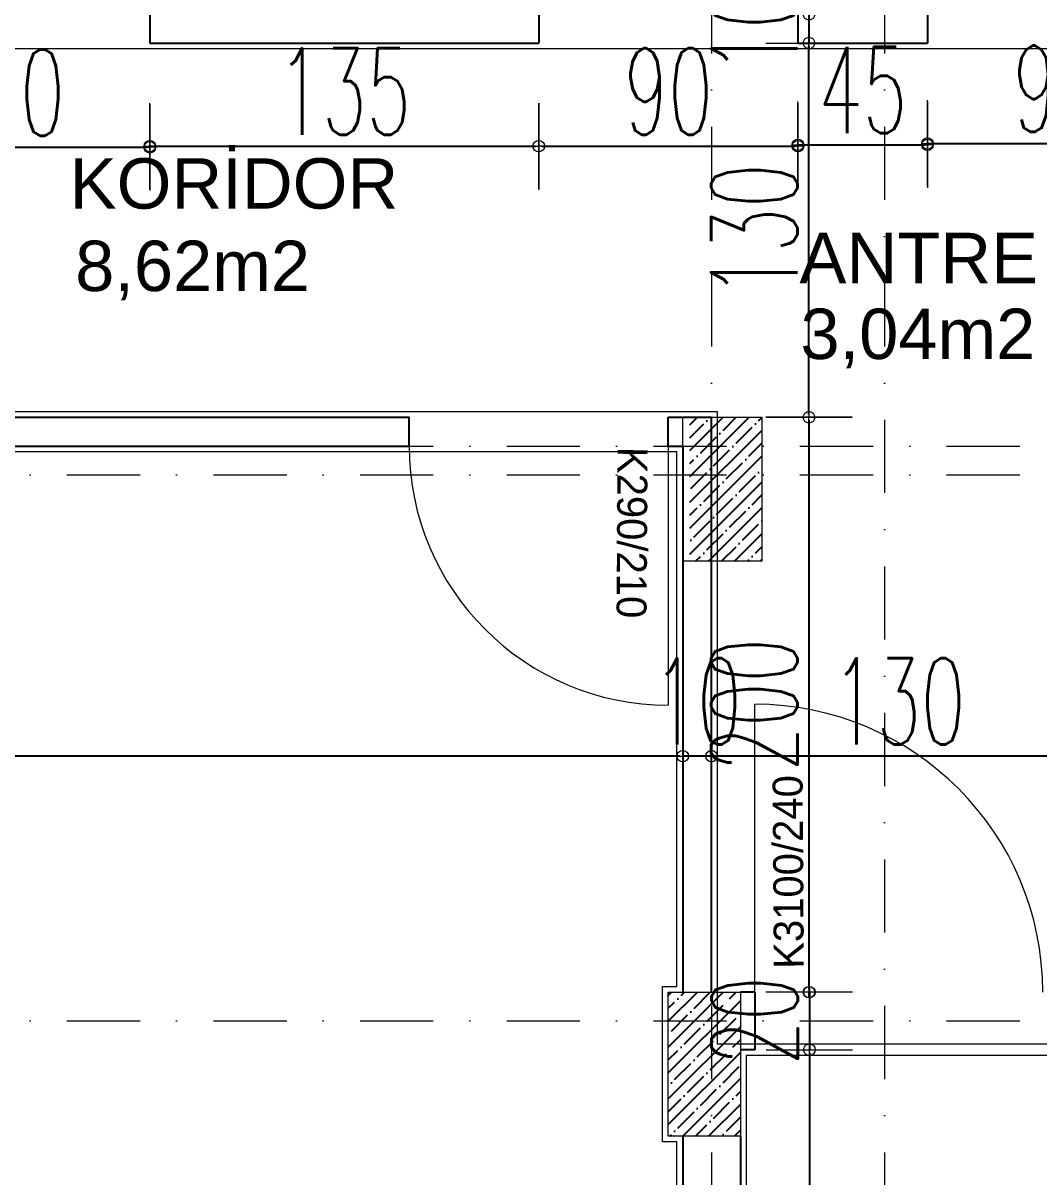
# Model space of a CAD drawing. Header units: millimetres. Extents: x -16104 to 67872, y -88009 to 12107.
# Drawn here: x 11393.1 to 11745.8, y 10745.9 to 11146.7 of the extents above; entities that cross this region are included whole.
import ezdxf

# ---------------------------------------------------------------- set-up
doc = ezdxf.new("R2010")
doc.units = ezdxf.units.MM
doc.linetypes.add('DASHDOTX2', pattern=[50.8, 25.4, -12.7, 0, -12.7])
doc.layers.get('0').update_dxf_attribs({"color": 241})
for name, color, linetype, lineweight in [('akslar', 144, 'Continuous', 20), ('duvar', 123, 'Continuous', 25), ('emsal&kolon', 1, 'Continuous', 5), ('kapı', 3, 'Continuous', 5), ('OLCU', 54, 'Continuous', 13), ('POZ', 36, 'Continuous', 18), ('SıVA', 40, 'Continuous', 9)]:
    doc.layers.add(name, color=color, linetype=linetype, lineweight=lineweight)
doc.styles.add('DIM', font='Txttw.shx', dxfattribs={"width": 0.6})
doc.styles.add('M2', font='stylu.ttf', dxfattribs={"height": 10})
doc.dimstyles.new('50', dxfattribs={"dimscale": 0, "dimtxt": 30, "dimasz": 1, "dimexe": 0, "dimexo": 2, "dimgap": 4, "dimtad": 1, "dimdec": 0, "dimzin": 0, "dimdsep": 46, "dimtxsty": 'DIM', "dimblk1": 'DOT', "dimblk2": 'DOT', "dimsah": 1, "dimcen": 1.5, "dimdle": 3, "dimse1": 1, "dimse2": 1, "dimclrd": 256, "dimclre": 9, "dimclrt": 256, "dimadec": 0, "dimazin": 0, "dimtfac": 0.24, "dimtdec": 0, "dimtix": 1, "dimtmove": 2, "dimatfit": 3, "dimldrblk": 'DOT', "dimfxl": 0, "dimtolj": 1, "dimtzin": 15, "dimarcsym": 0})

# ---------------------------------------------------------------- blocks, each defined once
blk = doc.blocks.new('DOT')
for p, q in [((0, 15), (0, -15)), ((-2, 0), (0, 0)), ((2, 0), (0, 0))]:
    blk.add_line(p, q)
blk.add_circle((0, 0), 2)
blk = doc.blocks.new('*D538')
at = {"layer": 'Defpoints', "color": 0, "transparency": 16777216}
for p in [(11665.98, 11149.73), (11665.98, 11139.73), (11665.98, 11139.73)]:
    blk.add_point(p, dxfattribs=at)
at = {"layer": 'OLCU', "lineweight": -2, "transparency": 16777216}
for p, q in [((11665.98, 11150.73), (11665.98, 11151.73)), ((11665.98, 11149.73), (11665.98, 11139.73)), ((11665.98, 11138.73), (11665.98, 11137.73))]:
    blk.add_line(p, q, dxfattribs=at)
for p, rotation in [((11665.98, 11149.73), 270), ((11665.98, 11139.73), 90)]:
    blk.add_blockref('DOT', p, dxfattribs=dict(at, rotation=rotation))
at = {"layer": 'OLCU', "transparency": 16777216, "insert": (11646.98, 11144.73), "char_height": 30, "attachment_point": 5, "rotation": 90, "style": 'DIM'}
blk.add_mtext('\\A1;10', dxfattribs=at)
blk = doc.blocks.new('*D988')
at = {"layer": 'Defpoints', "color": 0, "transparency": 16777216}
for p in [(11649.65, 11139.73), (11665.98, 11139.73), (11632.15, 11009.73)]:
    blk.add_point(p, dxfattribs=at)
at = {"layer": 'OLCU', "lineweight": -2, "transparency": 16777216}
blk.add_line((11665.98, 11010.73), (11665.98, 11138.73), dxfattribs=at)
for p, rotation in [((11665.98, 11139.73), 90), ((11665.98, 11009.73), 270)]:
    blk.add_blockref('DOT', p, dxfattribs=dict(at, rotation=rotation))
at = {"layer": 'OLCU', "transparency": 16777216, "insert": (11646.98, 11074.73), "char_height": 30, "attachment_point": 5, "rotation": 90, "style": 'DIM'}
blk.add_mtext('\\A1;130', dxfattribs=at)
blk = doc.blocks.new('*D989')
at = {"layer": 'Defpoints', "color": 0, "transparency": 16777216}
for p in [(11632.15, 11009.73), (11632.11, 10810.04), (11665.98, 10810.04)]:
    blk.add_point(p, dxfattribs=at)
at = {"layer": 'OLCU', "lineweight": -2, "transparency": 16777216}
blk.add_line((11665.98, 11008.73), (11665.98, 10811.04), dxfattribs=at)
for p, rotation in [((11665.98, 11009.73), 90), ((11665.98, 10810.04), 270)]:
    blk.add_blockref('DOT', p, dxfattribs=dict(at, rotation=rotation))
at = {"layer": 'OLCU', "transparency": 16777216, "insert": (11646.98, 10909.89), "char_height": 30, "attachment_point": 5, "rotation": 90, "style": 'DIM'}
blk.add_mtext('\\A1;200', dxfattribs=at)
blk = doc.blocks.new('*D990')
at = {"layer": 'Defpoints', "color": 0, "transparency": 16777216}
for p in [(11647.15, 10810.04), (11647.15, 10790.04), (11666.12, 10790.04)]:
    blk.add_point(p, dxfattribs=at)
at = {"layer": 'OLCU', "lineweight": -2, "transparency": 16777216}
for p, q in [((11666.12, 10811.04), (11666.12, 10812.04)), ((11666.12, 10810.04), (11666.12, 10790.04)), ((11666.12, 10789.04), (11666.12, 10788.04))]:
    blk.add_line(p, q, dxfattribs=at)
for p, rotation in [((11666.12, 10810.04), 270), ((11666.12, 10790.04), 90)]:
    blk.add_blockref('DOT', p, dxfattribs=dict(at, rotation=rotation))
at = {"layer": 'OLCU', "transparency": 16777216, "insert": (11647.12, 10800.04), "char_height": 30, "attachment_point": 5, "rotation": 90, "style": 'DIM'}
blk.add_mtext('\\A1;20', dxfattribs=at)
blk = doc.blocks.new('*D991')
at = {"layer": 'Defpoints', "color": 0, "transparency": 16777216}
for p in [(11647.15, 10790.04), (11647.15, 10510.04), (11666.12, 10510.04)]:
    blk.add_point(p, dxfattribs=at)
at = {"layer": 'OLCU', "lineweight": -2, "transparency": 16777216}
blk.add_line((11666.12, 10789.04), (11666.12, 10511.04), dxfattribs=at)
for p, rotation in [((11666.12, 10790.04), 90), ((11666.12, 10510.04), 270)]:
    blk.add_blockref('DOT', p, dxfattribs=dict(at, rotation=rotation))
at = {"layer": 'OLCU', "transparency": 16777216, "insert": (11647.12, 10650.04), "char_height": 30, "attachment_point": 5, "rotation": 90, "style": 'DIM'}
blk.add_mtext('\\A1;280', dxfattribs=at)
blk = doc.blocks.new('*D1016')
at = {"layer": 'Defpoints', "color": 0, "transparency": 16777216}
for p in [(11772.15, 10892.03), (11762.15, 10874.73), (11772.15, 10874.73)]:
    blk.add_point(p, dxfattribs=at)
at = {"layer": 'OLCU', "lineweight": -2, "transparency": 16777216}
for p, q in [((11761.15, 10892.03), (11760.15, 10892.03)), ((11762.15, 10892.03), (11772.15, 10892.03)), ((11773.15, 10892.03), (11774.15, 10892.03))]:
    blk.add_line(p, q, dxfattribs=at)
blk.add_blockref('DOT', (11762.15, 10892.03), dxfattribs=at)
at = {"layer": 'OLCU', "lineweight": -2, "transparency": 16777216, "rotation": 180}
blk.add_blockref('DOT', (11772.15, 10892.03), dxfattribs=at)
at = {"layer": 'OLCU', "transparency": 16777216, "insert": (11767.15, 10911.03), "char_height": 30, "attachment_point": 5, "style": 'DIM'}
blk.add_mtext('\\A1;10', dxfattribs=at)
blk = doc.blocks.new('*D564')
at = {"layer": 'Defpoints', "color": 0, "transparency": 16777216}
for p in [(11632.15, 10892.03), (11632.15, 10874.73), (11762.15, 10874.73)]:
    blk.add_point(p, dxfattribs=at)
at = {"layer": 'OLCU', "lineweight": -2, "transparency": 16777216}
blk.add_line((11761.15, 10892.03), (11633.15, 10892.03), dxfattribs=at)
at = {"layer": 'OLCU', "lineweight": -2, "transparency": 16777216, "rotation": 180}
blk.add_blockref('DOT', (11632.15, 10892.03), dxfattribs=at)
at = {"layer": 'OLCU', "lineweight": -2, "transparency": 16777216}
blk.add_blockref('DOT', (11762.15, 10892.03), dxfattribs=at)
at = {"layer": 'OLCU', "transparency": 16777216, "insert": (11697.15, 10911.03), "char_height": 30, "attachment_point": 5, "style": 'DIM'}
blk.add_mtext('\\A1;130', dxfattribs=at)
blk = doc.blocks.new('*D565')
at = {"layer": 'Defpoints', "color": 0, "transparency": 16777216}
for p in [(11622.15, 10892.03), (11622.15, 10892.03), (11632.15, 10892.03)]:
    blk.add_point(p, dxfattribs=at)
at = {"layer": 'OLCU', "lineweight": -2, "transparency": 16777216}
for p, q in [((11621.15, 10892.03), (11620.15, 10892.03)), ((11632.15, 10892.03), (11622.15, 10892.03)), ((11633.15, 10892.03), (11634.15, 10892.03))]:
    blk.add_line(p, q, dxfattribs=at)
blk.add_blockref('DOT', (11622.15, 10892.03), dxfattribs=at)
at = {"layer": 'OLCU', "lineweight": -2, "transparency": 16777216, "rotation": 180}
blk.add_blockref('DOT', (11632.15, 10892.03), dxfattribs=at)
at = {"layer": 'OLCU', "transparency": 16777216, "insert": (11627.15, 10911.03), "char_height": 30, "attachment_point": 5, "style": 'DIM'}
blk.add_mtext('\\A1;10', dxfattribs=at)
blk = doc.blocks.new('*D566')
at = {"layer": 'Defpoints', "color": 0, "transparency": 16777216}
for p in [(11017.15, 10892.03), (11017.15, 10892.03), (11622.15, 10892.03)]:
    blk.add_point(p, dxfattribs=at)
at = {"layer": 'OLCU', "lineweight": -2, "transparency": 16777216}
blk.add_line((11621.15, 10892.03), (11018.15, 10892.03), dxfattribs=at)
at = {"layer": 'OLCU', "lineweight": -2, "transparency": 16777216, "rotation": 180}
blk.add_blockref('DOT', (11017.15, 10892.03), dxfattribs=at)
at = {"layer": 'OLCU', "lineweight": -2, "transparency": 16777216}
blk.add_blockref('DOT', (11622.15, 10892.03), dxfattribs=at)
at = {"layer": 'OLCU', "transparency": 16777216, "insert": (11319.65, 10911.03), "char_height": 30, "attachment_point": 5, "style": 'DIM'}
blk.add_mtext('\\A1;605', dxfattribs=at)
blk = doc.blocks.new('*D1018')
at = {"layer": 'Defpoints', "color": 0, "transparency": 16777216}
for p in [(11347.15, 11139.73), (11437.15, 11139.73), (11437.15, 11103.52)]:
    blk.add_point(p, dxfattribs=at)
at = {"layer": 'OLCU', "lineweight": -2, "transparency": 16777216}
blk.add_line((11348.15, 11103.52), (11436.15, 11103.52), dxfattribs=at)
at = {"layer": 'OLCU', "lineweight": -2, "transparency": 16777216, "rotation": 180}
blk.add_blockref('DOT', (11347.15, 11103.52), dxfattribs=at)
at = {"layer": 'OLCU', "lineweight": -2, "transparency": 16777216}
blk.add_blockref('DOT', (11437.15, 11103.52), dxfattribs=at)
at = {"layer": 'OLCU', "transparency": 16777216, "insert": (11392.15, 11122.52), "char_height": 30, "attachment_point": 5, "style": 'DIM'}
blk.add_mtext('\\A1;90', dxfattribs=at)
blk = doc.blocks.new('*D1019')
at = {"layer": 'Defpoints', "color": 0, "transparency": 16777216}
for p in [(11437.15, 11139.73), (11572.15, 11139.73), (11572.15, 11103.9)]:
    blk.add_point(p, dxfattribs=at)
at = {"layer": 'OLCU', "lineweight": -2, "transparency": 16777216}
blk.add_line((11438.15, 11103.9), (11571.15, 11103.9), dxfattribs=at)
at = {"layer": 'OLCU', "lineweight": -2, "transparency": 16777216, "rotation": 180}
blk.add_blockref('DOT', (11437.15, 11103.9), dxfattribs=at)
at = {"layer": 'OLCU', "lineweight": -2, "transparency": 16777216}
blk.add_blockref('DOT', (11572.15, 11103.9), dxfattribs=at)
at = {"layer": 'OLCU', "transparency": 16777216, "insert": (11504.65, 11122.9), "char_height": 30, "attachment_point": 5, "style": 'DIM'}
blk.add_mtext('\\A1;135', dxfattribs=at)
blk = doc.blocks.new('*D579')
at = {"layer": 'Defpoints', "color": 0, "transparency": 16777216}
for p in [(11572.15, 11144.73), (11662.15, 11144.73), (11662.15, 11103.9)]:
    blk.add_point(p, dxfattribs=at)
at = {"layer": 'OLCU', "lineweight": -2, "transparency": 16777216}
blk.add_line((11573.15, 11103.9), (11661.15, 11103.9), dxfattribs=at)
at = {"layer": 'OLCU', "lineweight": -2, "transparency": 16777216, "rotation": 180}
blk.add_blockref('DOT', (11572.15, 11103.9), dxfattribs=at)
at = {"layer": 'OLCU', "lineweight": -2, "transparency": 16777216}
blk.add_blockref('DOT', (11662.15, 11103.9), dxfattribs=at)
at = {"layer": 'OLCU', "transparency": 16777216, "insert": (11617.15, 11122.9), "char_height": 30, "attachment_point": 5, "style": 'DIM'}
blk.add_mtext('\\A1;90', dxfattribs=at)
blk = doc.blocks.new('*D1020')
at = {"layer": 'Defpoints', "color": 0, "transparency": 16777216}
for p in [(11662.15, 11139.73), (11707.15, 11139.73), (11707.15, 11104.4)]:
    blk.add_point(p, dxfattribs=at)
at = {"layer": 'OLCU', "lineweight": -2, "transparency": 16777216}
blk.add_line((11663.15, 11104.4), (11706.15, 11104.4), dxfattribs=at)
at = {"layer": 'OLCU', "lineweight": -2, "transparency": 16777216, "rotation": 180}
blk.add_blockref('DOT', (11662.15, 11104.4), dxfattribs=at)
at = {"layer": 'OLCU', "lineweight": -2, "transparency": 16777216}
blk.add_blockref('DOT', (11707.15, 11104.4), dxfattribs=at)
at = {"layer": 'OLCU', "transparency": 16777216, "insert": (11684.65, 11123.4), "char_height": 30, "attachment_point": 5, "style": 'DIM'}
blk.add_mtext('\\A1;45', dxfattribs=at)
blk = doc.blocks.new('*D1021')
at = {"layer": 'Defpoints', "color": 0, "transparency": 16777216}
for p in [(11707.15, 11144.73), (11797.15, 11144.73), (11797.15, 11104.85)]:
    blk.add_point(p, dxfattribs=at)
at = {"layer": 'OLCU', "lineweight": -2, "transparency": 16777216}
blk.add_line((11708.15, 11104.85), (11796.15, 11104.85), dxfattribs=at)
at = {"layer": 'OLCU', "lineweight": -2, "transparency": 16777216, "rotation": 180}
blk.add_blockref('DOT', (11707.15, 11104.85), dxfattribs=at)
at = {"layer": 'OLCU', "lineweight": -2, "transparency": 16777216}
blk.add_blockref('DOT', (11797.15, 11104.85), dxfattribs=at)
at = {"layer": 'OLCU', "transparency": 16777216, "insert": (11752.15, 11123.85), "char_height": 30, "attachment_point": 5, "style": 'DIM'}
blk.add_mtext('\\A1;90', dxfattribs=at)
blk = doc.blocks.new('*D673')
at = {"layer": 'Defpoints', "color": 0, "transparency": 16777216}
for p in [(11127.15, 11825.04), (11632.11, 11825.04), (11632.11, 10777.83)]:
    blk.add_point(p, dxfattribs=at)
at = {"layer": 'OLCU', "lineweight": -2, "transparency": 16777216}
blk.add_line((11128.15, 11825.04), (11631.11, 11825.04), dxfattribs=at)
at = {"layer": 'OLCU', "lineweight": -2, "transparency": 16777216, "rotation": 180}
blk.add_blockref('DOT', (11127.15, 11825.04), dxfattribs=at)
at = {"layer": 'OLCU', "lineweight": -2, "transparency": 16777216}
blk.add_blockref('DOT', (11632.11, 11825.04), dxfattribs=at)
at = {"layer": 'OLCU', "transparency": 16777216, "insert": (11379.63, 11844.04), "char_height": 30, "attachment_point": 5, "style": 'DIM'}
blk.add_mtext('\\A1;505', dxfattribs=at)
blk = doc.blocks.new('*D674')
at = {"layer": 'Defpoints', "color": 0, "transparency": 16777216}
for p in [(11632.11, 11825.04), (11692.15, 11825.04), (11692.15, 10777.83)]:
    blk.add_point(p, dxfattribs=at)
at = {"layer": 'OLCU', "lineweight": -2, "transparency": 16777216}
blk.add_line((11633.11, 11825.04), (11691.15, 11825.04), dxfattribs=at)
at = {"layer": 'OLCU', "lineweight": -2, "transparency": 16777216, "rotation": 180}
blk.add_blockref('DOT', (11632.11, 11825.04), dxfattribs=at)
at = {"layer": 'OLCU', "lineweight": -2, "transparency": 16777216}
blk.add_blockref('DOT', (11692.15, 11825.04), dxfattribs=at)
at = {"layer": 'OLCU', "transparency": 16777216, "insert": (11662.13, 11844.04), "char_height": 30, "attachment_point": 5, "style": 'DIM'}
blk.add_mtext('\\A1;60', dxfattribs=at)

msp = doc.modelspace()

# ---------------------------------------------------------------- hatches: boundary and pattern name
h = msp.add_hatch()
h.set_pattern_fill('ANSI35,_O', color=256)
h.set_pattern_definition([(45, (3610.055, 199.687), (-4.490128, 4.490128), []), (45, (3614.5454, 199.687), (-4.490128, 4.490128), [7.9375, -1.5875, 0, -1.5875])])
h.paths.add_polyline_path([(11649.65, 11009.73), (11624.65, 11009.73), (11624.65, 10959.73), (11629.65, 10959.73), (11649.65, 10959.73)])
h = msp.add_hatch()
h.set_pattern_fill('ANSI35,_O', color=256)
h.set_pattern_definition([(45, (0, 0), (-4.490128, 4.490128), []), (45, (4.49, 0), (-4.490128, 4.490128), [7.9375, -1.5875, 0, -1.5875])])
h.paths.add_polyline_path([(11632.11, 10810.04), (11617.15, 10810.04), (11617.15, 10800.04), (11632.11, 10800.04)])
h.paths.add_polyline_path([(11642.15, 10810.04), (11632.11, 10810.04), (11632.11, 10800.04), (11642.15, 10800.04)], flags=16)
h.paths.add_polyline_path([(11642.15, 10800.04), (11632.11, 10800.04), (11632.11, 10760.04), (11642.15, 10760.04)])
h.paths.add_polyline_path([(11632.11, 10800.04), (11617.15, 10800.04), (11617.15, 10760.04), (11632.11, 10760.04)])
h.paths.add_polyline_path([(11624.62, 10777.97), (11624.62, 10822.12), (11669.62, 10822.12), (11669.62, 10777.97)], flags=9)

# ---------------------------------------------------------------- linework, layer by layer
at = {"layer": 'akslar', "linetype": 'DASHDOTX2'}
for p, q in [((11632.11, 11925.04), (11632.11, 9115.54)), ((11692.15, 11925.04), (11692.15, 9115.54)), ((10492.15, 10999.73), (13542.15, 10999.73)), ((10492.15, 10989.73), (11911.65, 10989.73)), ((10492.15, 10800.04), (13542.15, 10800.04))]:
    msp.add_line(p, q, dxfattribs=at)
at = {"layer": 'duvar'}
for p, q in [((11437.15, 11149.73), (11437.15, 11139.73)), ((11572.15, 11149.73), (11572.15, 11139.73)), ((11662.15, 11149.73), (11662.15, 11139.73)), ((11707.15, 11149.73), (11707.15, 11139.73)), ((11437.15, 11139.73), (11572.15, 11139.73)), ((11662.15, 11139.73), (11707.15, 11139.73)), ((11137.15, 11009.73), (11527.15, 11009.73)), ((11527.15, 10999.73), (11527.15, 11009.73)), ((11617.15, 11009.73), (11632.15, 11009.73)), ((11617.15, 10999.73), (11617.15, 11009.73)), ((11632.11, 10810.04), (11632.15, 11009.73)), ((11042.15, 10999.73), (11527.15, 10999.73)), ((11617.15, 10999.73), (11622.15, 10999.73)), ((11622.15, 10999.73), (11622.15, 10810.04)), ((11647.15, 10810.04), (11642.15, 10810.04)), ((11647.15, 10810.04), (11642.15, 10810.04)), ((11647.15, 10810.04), (11647.15, 10790.04)), ((11647.15, 10790.04), (11642.15, 10790.04)), ((11622.15, 10760.04), (11622.15, 10540.04)), ((11642.15, 10760.04), (11642.15, 10540.04))]:
    msp.add_line(p, q, dxfattribs=at)
at = {"layer": 'emsal&kolon'}
for points in [[(11622.15, 11009.73), (11649.65, 11009.73), (11649.65, 10959.73), (11622.15, 10959.73), (11622.15, 11009.73)], [(11617.15, 10810.04), (11642.15, 10810.04), (11642.15, 10760.04), (11617.15, 10760.04), (11617.15, 10810.04)]]:
    msp.add_lwpolyline(points, dxfattribs=at)
at = {"layer": 'kapı'}
for p, q in [((11617.15, 10999.73), (11617.15, 10909.73)), ((11647.15, 10810.04), (11647.15, 10910.04))]:
    msp.add_line(p, q, dxfattribs=at)
for centre, radius, start, end in [((11617.15, 10999.73), 90, 180, 270), ((11647.15, 10810.04), 100, 0, 90)]:
    msp.add_arc(centre, radius, start, end, dxfattribs=at)
at = {"layer": 'SıVA'}
for points in [[(11800.15, 11137.73), (11662.15, 11137.73), (11572.15, 11137.73), (11437.15, 11137.73), (11347.15, 11137.73), (11139.15, 11137.73), (11139.15, 11011.73), (11527.15, 11011.73), (11634.15, 11011.73), (11634.15, 10792.04), (11760.15, 10792.04), (11760.15, 10971.73), (11800.15, 10971.73)], [(11019.15, 10517.04), (11615.15, 10517.04), (11615.15, 10542.04), (11620.15, 10542.04), (11620.15, 10758.04), (11615.15, 10758.04), (11615.15, 10812.04), (11620.15, 10812.04), (11620.15, 10997.73), (11527.15, 10997.73), (11044.15, 10997.73), (11044.15, 10982.73), (11019.15, 10982.73), (11019.15, 10600.04)], [(12390.15, 10512.04), (12390.15, 10788.04), (12277.15, 10788.04), (11747.15, 10788.04), (11644.15, 10788.04), (11644.15, 10512.04), (11762.15, 10512.04)]]:
    msp.add_lwpolyline(points, close=True, dxfattribs=at)

# ---------------------------------------------------------------- texts
at = {"layer": 'emsal&kolon', "char_height": 17.5, "width": 1076.8413, "attachment_point": 9}
for s, insert in [('{\\fArial|b0|i0|c162|p34;KORİDOR}', (11523.39, 11081.97)), ('{\\fArial|b0|i0|c162|p34;8,62m2}', (11492.75, 11050.33)), ('{\\fArial|b0|i0|c162|p34;ANTRE}', (11745.52, 11056.32)), ('{\\fArial|b0|i0|c162|p34;3,04m2}', (11744.56, 11026.72))]:
    msp.add_mtext(s, dxfattribs=dict(at, insert=insert))
at = {"layer": 'POZ', "style": 'M2', "flags": 4}
for tag, p, rotation in [('K290/210', (11599.53, 10999.49), 269.64), ('K3100/240', (11664.18, 10818.18), 90.36)]:
    msp.add_attdef(tag, p, 'K1 80/210', height=10.4, rotation=rotation, dxfattribs=at)

# ---------------------------------------------------------------- dimensions: what is measured, and where the dimension line sits
at = {"layer": 'OLCU'}
for base, p1, p2, picture, middle in [((11632.11, 11825.04), (11127.15, 11825.04), (11632.11, 10777.83), '*D673', (11379.63, 11844.04)), ((11692.15, 11825.04), (11632.11, 11825.04), (11692.15, 10777.83), '*D674', (11662.13, 11844.04)), ((11662.15, 11103.9), (11572.15, 11144.73), (11662.15, 11144.73), '*D579', (11617.15, 11122.9)), ((11707.15, 11104.4), (11662.15, 11139.73), (11707.15, 11139.73), '*D1020', (11684.65, 11123.4)), ((11797.15, 11104.85), (11707.15, 11144.73), (11797.15, 11144.73), '*D1021', (11752.15, 11123.85)), ((11437.15, 11103.52), (11347.15, 11139.73), (11437.15, 11139.73), '*D1018', (11392.15, 11122.52)), ((11572.15, 11103.9), (11437.15, 11139.73), (11572.15, 11139.73), '*D1019', (11504.65, 11122.9)), ((11017.15, 10892.03), (11622.15, 10892.03), (11017.15, 10892.03), '*D566', (11319.65, 10911.03)), ((11622.15, 10892.03), (11632.15, 10892.03), (11622.15, 10892.03), '*D565', (11627.15, 10911.03)), ((11632.15, 10892.03), (11762.15, 10874.73), (11632.15, 10874.73), '*D564', (11697.15, 10911.03)), ((11772.15, 10892.03), (11762.15, 10874.73), (11772.15, 10874.73), '*D1016', (11767.15, 10911.03))]:
    dim = msp.add_linear_dim(base=base, p1=p1, p2=p2, dimstyle='50', override={"dimscale": 1}, dxfattribs=at)
    dim.commit()
    dim.dimension.update_dxf_attribs({"geometry": picture, "text_midpoint": middle})
for base, p1, p2, picture, middle in [((11665.98, 11139.73), (11665.98, 11149.73), (11665.98, 11139.73), '*D538', (11646.98, 11144.73)), ((11665.98, 11139.73), (11632.15, 11009.73), (11649.65, 11139.73), '*D988', (11646.98, 11074.73)), ((11665.98, 10810.04), (11632.15, 11009.73), (11632.11, 10810.04), '*D989', (11646.98, 10909.89)), ((11666.12, 10790.04), (11647.15, 10810.04), (11647.15, 10790.04), '*D990', (11647.12, 10800.04))]:
    dim = msp.add_linear_dim(base=base, p1=p1, p2=p2, angle=90, dimstyle='50', override={"dimscale": 1}, dxfattribs=at)
    dim.commit()
    dim.dimension.update_dxf_attribs({"geometry": picture, "text_midpoint": middle})
dim = msp.add_linear_dim(base=(11666.12, 10510.04), p1=(11647.15, 10790.04), p2=(11647.15, 10510.04), angle=90, text='280', dimstyle='50', override={"dimscale": 1}, dxfattribs=at)
dim.commit()
dim.dimension.update_dxf_attribs({"geometry": '*D991', "text_midpoint": (11647.12, 10650.04)})

doc.saveas('drawing.dxf')
